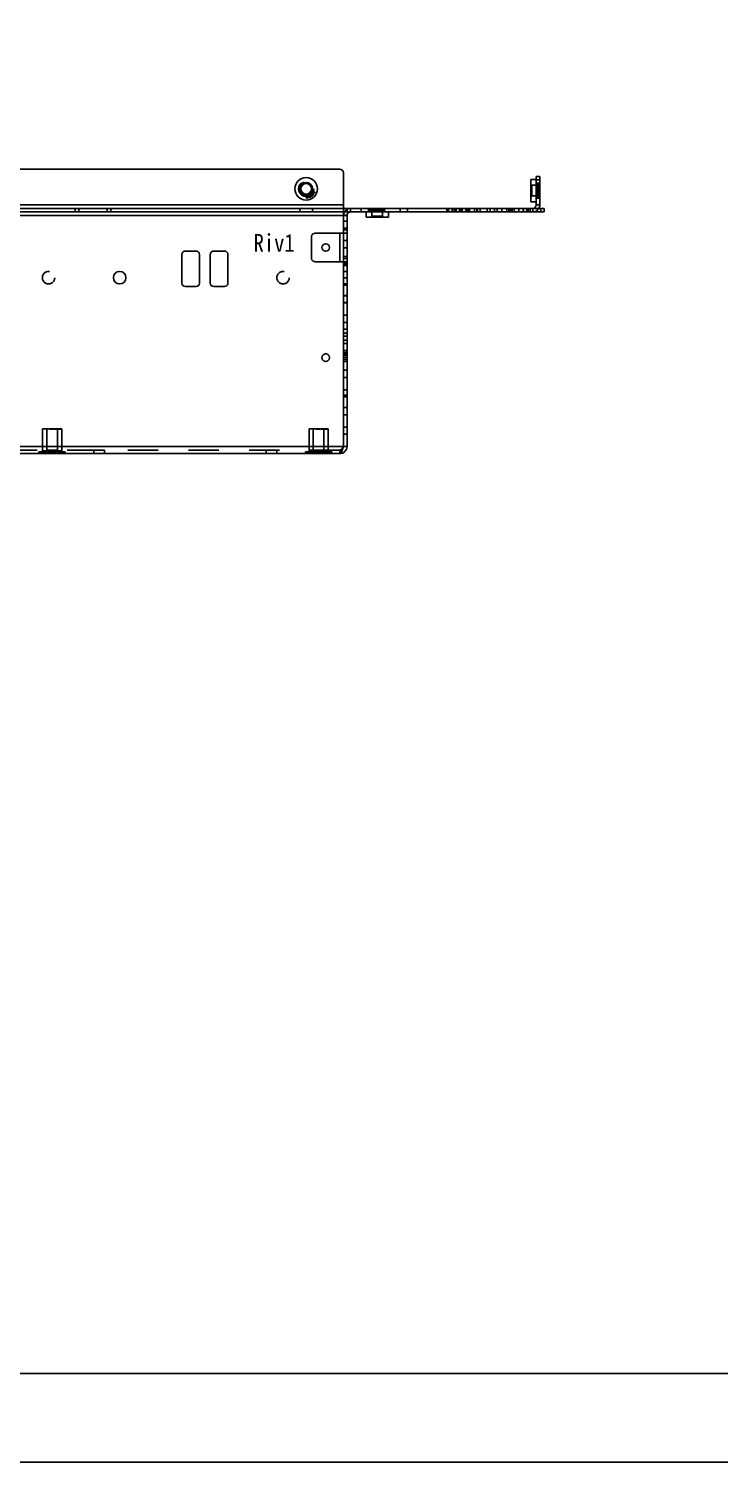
# Model space of a CAD drawing. Header units: millimetres. Extents: x 0 to 8948, y -1340 to 1100.
# Drawn here: x 6604.9 to 6799.3, y -1339.9 to -936.5 of the extents above; entities that cross this region are included whole.
import ezdxf

# ---------------------------------------------------------------- set-up
doc = ezdxf.new("R2010")
doc.units = ezdxf.units.MM
doc.header["$LTSCALE"] = 85.25
doc.linetypes.add('HIDDEN', pattern=[0.2, 0.1, -0.1])
doc.layers.get('0').update_dxf_attribs({"linetype": 'CONTINUOUS'})
doc.layers.add('02___PRT_ALL_AXES', color=7, linetype='CONTINUOUS')
doc.layers.add('DEFAULT_2', color=8, linetype='HIDDEN')
doc.styles.get("Standard").update_dxf_attribs({"font": 'txt', "width": 0.85})

msp = doc.modelspace()

# ---------------------------------------------------------------- linework, layer by layer
at = {"color": 7, "linetype": 'Continuous'}
for p, q in [((6692.513, -976.045), (6585.013, -976.045)), ((6693.513, -988.045), (6693.513, -977.045)), ((6747.763, -978.895), (6746.263, -978.895)), ((6746.263, -978.895), (6746.263, -985.195)), ((6747.763, -978.045), (6748.763, -978.045)), ((6747.763, -986.045), (6747.763, -978.045)), ((6747.763, -979.045), (6748.763, -979.045)), ((6683.105, -984.011), (6683.117, -984.009)), ((6683.105, -984.011), (6683.109, -984.146)), ((6683.383, -983.709), (6683.371, -983.711)), ((6683.383, -983.71), (6683.376, -983.606)), ((6683.803, -983.842), (6683.597, -983.905)), ((6683.597, -983.905), (6683.609, -983.942)), ((6683.609, -983.942), (6683.815, -983.88)), ((6683.768, -983.488), (6683.775, -983.501)), ((6683.775, -983.501), (6683.851, -983.467)), ((6683.815, -983.88), (6683.803, -983.842)), ((6683.851, -983.467), (6684.099, -983.878)), ((6683.88, -983.462), (6684.367, -983.802)), ((6684.122, -983.864), (6683.88, -983.462)), ((6684.32, -983.682), (6683.914, -983.4)), ((6684.081, -983.942), (6684.043, -983.975)), ((6684.043, -983.975), (6684.051, -983.988)), ((6684.245, -983.854), (6684.169, -983.889)), ((6684.244, -983.201), (6684.32, -983.682)), ((6684.252, -983.866), (6684.245, -983.854)), ((6684.281, -983.266), (6684.501, -983.63)), ((6684.367, -983.802), (6684.281, -983.266)), ((6684.557, -983.588), (6684.344, -983.235)), ((6684.356, -983.165), (6684.398, -983.125)), ((6684.398, -983.125), (6684.391, -983.113)), ((6684.499, -983.688), (6684.458, -983.726)), ((6684.458, -983.726), (6684.465, -983.738)), ((6684.526, -983.11), (6684.544, -983.103)), ((6684.68, -983.591), (6684.606, -983.618)), ((6684.688, -983.604), (6684.68, -983.591)), ((6684.702, -983.157), (6684.722, -983.161)), ((6684.812, -983.392), (6684.819, -983.409)), ((6684.925, -982.281), (6684.913, -982.309)), ((6685.407, -982.481), (6684.925, -982.281)), ((6684.969, -982.364), (6685.384, -982.537)), ((6684.992, -982.491), (6684.969, -982.364)), ((6684.971, -982.496), (6684.992, -982.491)), ((6685.127, -982.743), (6685.013, -982.926)), ((6685.013, -982.926), (6685.046, -982.947)), ((6685.046, -982.947), (6685.16, -982.764)), ((6685.16, -982.764), (6685.127, -982.743)), ((6685.404, -982.58), (6685.394, -982.626)), ((6685.394, -982.626), (6685.407, -982.632)), ((6685.475, -982.43), (6685.452, -982.466)), ((6685.489, -982.436), (6685.475, -982.43)), ((6376.513, -987.045), (6750.013, -987.045)), ((6693.513, -986.045), (6377.513, -986.045)), ((6618.013, -987.045), (6618.013, -988.045)), ((6619.013, -987.045), (6619.013, -988.045)), ((6627.013, -987.045), (6627.013, -988.045)), ((6628.013, -987.045), (6628.013, -988.045)), ((6699.863, -988.045), (6699.863, -989.545)), ((6706.163, -988.045), (6706.163, -989.545)), ((6731.013, -987.045), (6731.013, -988.045)), ((6732.013, -987.045), (6732.013, -988.045)), ((6740.013, -987.045), (6740.013, -988.045)), ((6741.013, -987.045), (6741.013, -988.045)), ((6747.763, -985.195), (6746.263, -985.195)), ((6748.763, -986.045), (6747.763, -986.045)), ((6749.013, -987.045), (6749.013, -988.045)), ((6750.013, -987.045), (6750.013, -988.045)), ((6693.513, -989.045), (6694.513, -989.045)), ((6694.514, -988.991), (6693.516, -988.938)), ((6699.863, -989.545), (6706.163, -989.545)), ((6694.513, -993.045), (6693.513, -993.045)), ((6694.513, -1003.045), (6693.513, -1003.045)), ((6693.513, -1054.045), (6694.513, -1054.045)), ((6031.815, -1339.944), (7581.815, -1339.944))]:
    msp.add_line(p, q, dxfattribs=at)
at = {"color": 3, "linetype": 'Continuous'}
for p, q in [((6748.763, -978.045), (6748.763, -986.045)), ((6377.513, -988.045), (6750.013, -988.045)), ((6693.513, -1054.045), (6693.513, -988.045)), ((6693.513, -989.045), (6377.513, -989.045)), ((6694.513, -1054.045), (6694.513, -989.045)), ((6694.513, -994.045), (6693.513, -994.045)), ((6693.513, -1002.045), (6694.513, -1002.045)), ((6693.513, -1054.045), (6377.513, -1054.045)), ((6378.513, -1056.045), (6692.513, -1056.045))]:
    msp.add_line(p, q, dxfattribs=at)
at = {"color": 1, "linetype": 'Continuous'}
for p, q in [((6648.013, -1008.045), (6648.013, -1000.045)), ((6649.013, -999.045), (6652.013, -999.045)), ((6653.013, -1000.045), (6653.013, -1008.045)), ((6656.013, -1008.045), (6656.013, -1000.045)), ((6657.013, -999.045), (6660.013, -999.045)), ((6661.013, -1000.045), (6661.013, -1008.045)), ((6652.013, -1009.045), (6649.013, -1009.045)), ((6660.013, -1009.045), (6657.013, -1009.045))]:
    msp.add_line(p, q, dxfattribs=at)
at = {"color": 7, "linetype": 'Continuous'}
msp.add_lwpolyline([(6056.815, -1314.944), (7556.815, -1314.944), (7556.815, -264.944), (6056.815, -264.944)], close=True, dxfattribs=at)
for radius in [3.15, 1.8, 1.5]:
    msp.add_circle((6683.013, -981.545), radius, dxfattribs=at)
for centre, radius, start, end in [((6692.513, -977.045), 1, 0, 90), ((6683.58, -981.927), 1.438, 297.53662, 301.08982), ((6695.513, -989.045), 2, 149.85065, 176.92308), ((6746.763, -986.045), 1, 270, 0), ((6692.513, -1054.045), 1, 324.96851, 0)]:
    msp.add_arc(centre, radius, start, end, dxfattribs=at)
at = {"color": 3, "linetype": 'Continuous'}
for centre, radius, start, end in [((6695.513, -989.045), 1, 90, 180), ((6746.763, -986.045), 2, 329.86467, 0), ((6692.513, -1054.045), 2, 270, 0)]:
    msp.add_arc(centre, radius, start, end, dxfattribs=at)
at = {"color": 1, "linetype": 'Continuous'}
for centre, start, end in [((6649.013, -1000.045), 90, 180), ((6652.013, -1000.045), 0, 90), ((6657.013, -1000.045), 90, 180), ((6660.013, -1000.045), 0, 90), ((6649.013, -1008.045), 180, 270), ((6652.013, -1008.045), 270, 0), ((6657.013, -1008.045), 180, 270), ((6660.013, -1008.045), 270, 0)]:
    msp.add_arc(centre, 1, start, end, dxfattribs=at)
at = {"color": 7, "linetype": 'Continuous'}
for points in [[(6683.116, -983.636), (6683.085, -983.667), (6683.073, -983.704), (6683.077, -983.747)], [(6683.077, -983.747), (6683.081, -983.781), (6683.096, -983.81), (6683.124, -983.834)], [(6683.109, -984.146), (6683.16, -984.169), (6683.215, -984.178), (6683.274, -984.172)], [(6683.24, -983.58), (6683.187, -983.586), (6683.145, -983.605), (6683.116, -983.636)], [(6683.183, -984.114), (6683.15, -984.088), (6683.128, -984.054), (6683.117, -984.009)], [(6683.124, -983.712), (6683.121, -983.687), (6683.13, -983.664), (6683.15, -983.643)], [(6683.156, -983.765), (6683.136, -983.75), (6683.126, -983.732), (6683.124, -983.712)], [(6683.124, -983.834), (6683.151, -983.858), (6683.198, -983.883), (6683.265, -983.909)], [(6683.15, -983.643), (6683.169, -983.623), (6683.196, -983.61), (6683.229, -983.606)], [(6683.274, -983.822), (6683.215, -983.799), (6683.176, -983.78), (6683.156, -983.765)], [(6683.29, -984.145), (6683.252, -984.149), (6683.217, -984.139), (6683.183, -984.114)], [(6683.229, -983.606), (6683.297, -983.599), (6683.345, -983.634), (6683.371, -983.71)], [(6683.376, -983.606), (6683.339, -983.583), (6683.293, -983.575), (6683.24, -983.58)], [(6683.265, -983.909), (6683.312, -983.927), (6683.346, -983.945), (6683.368, -983.96)], [(6683.407, -983.886), (6683.379, -983.867), (6683.335, -983.845), (6683.274, -983.822)], [(6683.274, -984.172), (6683.337, -984.165), (6683.384, -984.144), (6683.416, -984.11)], [(6683.376, -984.104), (6683.354, -984.128), (6683.325, -984.142), (6683.29, -984.145)], [(6683.368, -983.96), (6683.39, -983.976), (6683.402, -983.998), (6683.405, -984.024)], [(6683.405, -984.024), (6683.408, -984.054), (6683.398, -984.081), (6683.376, -984.104)], [(6683.456, -983.981), (6683.452, -983.938), (6683.434, -983.906), (6683.407, -983.886)], [(6683.416, -984.11), (6683.448, -984.075), (6683.462, -984.032), (6683.456, -983.981)], [(6683.844, -983.446), (6683.803, -983.47), (6683.777, -983.485), (6683.768, -983.488)], [(6683.914, -983.4), (6683.902, -983.41), (6683.878, -983.425), (6683.844, -983.446)], [(6684.051, -983.988), (6684.09, -983.962), (6684.124, -983.94), (6684.151, -983.924)], [(6684.109, -983.908), (6684.108, -983.915), (6684.099, -983.926), (6684.081, -983.942)], [(6684.099, -983.878), (6684.107, -983.89), (6684.11, -983.901), (6684.109, -983.908)], [(6684.169, -983.889), (6684.152, -983.897), (6684.137, -983.889), (6684.122, -983.864)], [(6684.151, -983.924), (6684.186, -983.903), (6684.22, -983.883), (6684.252, -983.866)], [(6684.391, -983.113), (6684.37, -983.128), (6684.347, -983.143), (6684.322, -983.158)], [(6684.344, -983.235), (6684.335, -983.22), (6684.331, -983.207), (6684.333, -983.197)], [(6684.333, -983.197), (6684.335, -983.188), (6684.343, -983.177), (6684.356, -983.165)], [(6684.465, -983.738), (6684.506, -983.711), (6684.542, -983.688), (6684.575, -983.669)], [(6684.5, -983), (6684.498, -983.032), (6684.507, -983.069), (6684.526, -983.11)], [(6684.514, -983.663), (6684.514, -983.67), (6684.509, -983.679), (6684.499, -983.688)], [(6684.54, -982.91), (6684.514, -982.938), (6684.501, -982.969), (6684.5, -983)], [(6684.501, -983.63), (6684.51, -983.645), (6684.514, -983.656), (6684.514, -983.663)], [(6684.544, -983.103), (6684.531, -983.076), (6684.526, -983.05), (6684.53, -983.024)], [(6684.53, -983.024), (6684.534, -982.998), (6684.543, -982.975), (6684.559, -982.957)], [(6684.618, -982.867), (6684.588, -982.871), (6684.562, -982.885), (6684.54, -982.91)], [(6684.581, -983.618), (6684.574, -983.615), (6684.567, -983.604), (6684.557, -983.588)], [(6684.559, -982.957), (6684.576, -982.939), (6684.596, -982.929), (6684.618, -982.927)], [(6684.575, -983.669), (6684.599, -983.654), (6684.637, -983.632), (6684.688, -983.604)], [(6684.606, -983.618), (6684.596, -983.622), (6684.587, -983.622), (6684.581, -983.618)], [(6684.689, -982.883), (6684.672, -982.868), (6684.648, -982.862), (6684.618, -982.867)], [(6684.618, -982.927), (6684.64, -982.925), (6684.661, -982.931), (6684.679, -982.948)], [(6684.679, -982.948), (6684.705, -982.971), (6684.713, -983.023), (6684.705, -983.105)], [(6684.723, -982.947), (6684.718, -982.921), (6684.707, -982.899), (6684.689, -982.883)], [(6684.705, -983.105), (6684.703, -983.123), (6684.702, -983.141), (6684.702, -983.157)], [(6684.722, -983.161), (6684.723, -983.13), (6684.73, -983.106), (6684.745, -983.089)], [(6684.725, -983.049), (6684.729, -983.007), (6684.728, -982.973), (6684.723, -982.947)], [(6684.825, -982.996), (6684.785, -982.997), (6684.752, -983.015), (6684.725, -983.049)], [(6684.745, -983.089), (6684.765, -983.068), (6684.79, -983.058), (6684.822, -983.061)], [(6684.819, -983.372), (6684.814, -983.378), (6684.812, -983.384), (6684.812, -983.392)], [(6684.855, -983.357), (6684.838, -983.36), (6684.826, -983.365), (6684.819, -983.372)], [(6684.819, -983.409), (6684.829, -983.418), (6684.845, -983.418), (6684.867, -983.408)], [(6684.822, -983.061), (6684.853, -983.064), (6684.884, -983.078), (6684.912, -983.104)], [(6684.935, -983.041), (6684.901, -983.011), (6684.865, -982.996), (6684.825, -982.996)], [(6684.941, -983.318), (6684.925, -983.336), (6684.896, -983.349), (6684.855, -983.357)], [(6684.867, -983.408), (6684.889, -983.398), (6684.914, -983.378), (6684.942, -983.347)], [(6684.912, -983.104), (6684.946, -983.135), (6684.966, -983.172), (6684.971, -983.214)], [(6684.913, -982.309), (6684.943, -982.385), (6684.962, -982.447), (6684.971, -982.496)], [(6685.004, -983.188), (6685.002, -983.13), (6684.979, -983.081), (6684.935, -983.041)], [(6684.971, -983.214), (6684.976, -983.257), (6684.966, -983.291), (6684.941, -983.318)], [(6684.942, -983.347), (6684.985, -983.299), (6685.006, -983.246), (6685.004, -983.188)], [(6685.384, -982.537), (6685.402, -982.544), (6685.409, -982.559), (6685.404, -982.58)], [(6685.452, -982.466), (6685.441, -982.485), (6685.426, -982.489), (6685.407, -982.481)], [(6685.407, -982.632), (6685.417, -982.603), (6685.43, -982.57), (6685.445, -982.533)], [(6685.445, -982.533), (6685.46, -982.497), (6685.475, -982.464), (6685.489, -982.436)]]:
    msp.add_open_spline(points, degree=3, dxfattribs=at)
at = {"color": 3, "linetype": 'Continuous'}
msp.add_open_spline([(6693.513, -1054.045), (6693.432, -1054.301), (6693.279, -1054.778), (6693.078, -1055.334), (6692.9, -1055.695), (6692.763, -1055.914), (6692.611, -1056.045), (6692.513, -1056.045)], degree=3, knots=[0, 0, 0, 0, 0.3508799, 0.6538995, 0.7752095, 0.8724418, 1, 1, 1, 1], dxfattribs=at)
at = {"layer": '02___PRT_ALL_AXES', "color": 8, "linetype": 'HIDDEN'}
for p, q in [((6747.763, -979.945), (6748.763, -979.945)), ((6747.763, -984.145), (6747.763, -979.945)), ((6748.763, -984.145), (6748.763, -979.945)), ((6748.763, -982.045), (6747.763, -982.045)), ((6747.763, -984.145), (6748.763, -984.145)), ((6681.263, -987.045), (6684.763, -987.045)), ((6681.263, -987.045), (6681.263, -988.045)), ((6681.263, -988.045), (6684.763, -988.045)), ((6684.763, -987.045), (6684.763, -988.045)), ((6693.513, -988.045), (6693.513, -987.045)), ((6698.463, -987.045), (6700.563, -987.045)), ((6698.463, -987.045), (6698.463, -988.045)), ((6698.463, -988.045), (6700.563, -988.045)), ((6700.563, -987.045), (6700.563, -988.045)), ((6704.513, -987.045), (6701.513, -987.045)), ((6701.513, -988.045), (6701.513, -987.045)), ((6704.513, -988.045), (6701.513, -988.045)), ((6704.513, -988.045), (6704.513, -987.045)), ((6709.463, -987.045), (6711.563, -987.045)), ((6709.463, -987.045), (6709.463, -988.045)), ((6709.463, -988.045), (6711.563, -988.045)), ((6711.563, -987.045), (6711.563, -988.045)), ((6722.613, -987.045), (6726.803, -987.045)), ((6722.613, -987.045), (6722.613, -988.045)), ((6722.613, -988.045), (6726.803, -988.045)), ((6723.103, -987.045), (6723.103, -988.045)), ((6724.073, -987.045), (6724.073, -988.045)), ((6724.703, -987.045), (6724.703, -988.045)), ((6724.713, -987.045), (6724.713, -988.045)), ((6725.203, -987.045), (6725.203, -988.045)), ((6726.173, -987.045), (6726.173, -988.045)), ((6726.803, -987.045), (6726.803, -988.045)), ((6736.003, -987.045), (6738.103, -987.045)), ((6736.003, -987.045), (6736.003, -988.045)), ((6736.003, -988.045), (6738.103, -988.045)), ((6738.103, -987.045), (6738.103, -988.045)), ((6739.463, -987.045), (6741.563, -987.045)), ((6739.463, -987.045), (6739.463, -988.045)), ((6739.463, -988.045), (6741.563, -988.045)), ((6740.513, -988.045), (6740.513, -987.045)), ((6741.563, -987.045), (6741.563, -988.045)), ((6693.513, -1004.795), (6694.513, -1004.795)), ((6693.513, -1008.295), (6693.513, -1004.795)), ((6694.513, -1006.545), (6693.513, -1006.545)), ((6693.513, -1008.295), (6694.513, -1008.295)), ((6694.513, -1008.295), (6694.513, -1004.795)), ((6694.513, -1029.045), (6693.513, -1029.045)), ((6693.513, -1030.095), (6694.513, -1030.095)), ((6608.813, -1055.245), (6608.813, -1049.045)), ((6610.013, -1049.045), (6613.013, -1049.045)), ((6610.013, -1056.045), (6610.013, -1049.045)), ((6613.013, -1056.045), (6613.013, -1049.045)), ((6614.213, -1055.245), (6614.213, -1049.045)), ((6683.813, -1055.245), (6683.813, -1049.045)), ((6685.013, -1049.045), (6688.013, -1049.045)), ((6685.013, -1056.045), (6685.013, -1049.045)), ((6688.013, -1056.045), (6688.013, -1049.045)), ((6689.213, -1055.245), (6689.213, -1049.045)), ((6610.013, -1055.045), (6613.013, -1055.045)), ((6610.013, -1056.045), (6613.013, -1056.045)), ((6626.263, -1055.045), (6623.263, -1055.045)), ((6623.263, -1056.045), (6623.263, -1055.045)), ((6626.263, -1056.045), (6623.263, -1056.045)), ((6626.263, -1056.045), (6626.263, -1055.045)), ((6674.763, -1055.045), (6671.763, -1055.045)), ((6671.763, -1056.045), (6671.763, -1055.045)), ((6674.763, -1056.045), (6671.763, -1056.045)), ((6674.763, -1056.045), (6674.763, -1055.045)), ((6685.013, -1055.045), (6688.013, -1055.045)), ((6685.013, -1056.045), (6688.013, -1056.045))]:
    msp.add_line(p, q, dxfattribs=at)
for centre, radius in [((6683.013, -981.545), 2.1), ((6610.513, -1006.545), 1.75), ((6676.513, -1006.545), 1.75), ((6688.513, -1029.045), 1.05)]:
    msp.add_circle(centre, radius, dxfattribs=at)
at = {"layer": '02___PRT_ALL_AXES', "color": 3, "linetype": 'Continuous'}
for centre, radius in [((6688.513, -998.045), 1.05), ((6630.513, -1006.545), 1.75)]:
    msp.add_circle(centre, radius, dxfattribs=at)
at = {"layer": 'DEFAULT_2', "color": 8, "linetype": 'HIDDEN'}
for p, q in [((6746.563, -980.545), (6746.263, -980.245)), ((6748.143, -979.92), (6747.763, -979.92)), ((6748.633, -979.92), (6748.143, -980.145)), ((6748.143, -984.17), (6748.143, -979.92)), ((6748.733, -980.245), (6748.433, -980.545)), ((6748.733, -979.92), (6748.633, -979.92)), ((6748.633, -979.92), (6748.633, -984.17)), ((6748.733, -984.17), (6748.733, -979.92)), ((6746.283, -982.781), (6746.263, -982.781)), ((6746.263, -982.809), (6746.283, -982.809)), ((6746.283, -982.864), (6746.263, -982.864)), ((6746.283, -982.93), (6746.263, -982.93)), ((6746.283, -982.936), (6746.263, -982.936)), ((6746.263, -982.966), (6746.283, -982.966)), ((6746.283, -982.981), (6746.263, -982.981)), ((6746.263, -982.985), (6746.283, -982.985)), ((6746.283, -982.991), (6746.263, -982.991)), ((6746.283, -982.996), (6746.263, -982.996)), ((6746.283, -983.033), (6746.263, -983.033)), ((6746.263, -983.037), (6746.283, -983.037)), ((6746.283, -983.08), (6746.263, -983.08)), ((6746.283, -983.126), (6746.263, -983.126)), ((6746.263, -983.132), (6746.283, -983.132)), ((6746.283, -983.243), (6746.263, -983.243)), ((6746.283, -983.264), (6746.263, -983.264)), ((6746.283, -983.365), (6746.263, -983.365)), ((6746.283, -983.367), (6746.263, -983.367)), ((6746.283, -983.383), (6746.263, -983.383)), ((6746.283, -983.41), (6746.263, -983.41)), ((6746.283, -983.426), (6746.263, -983.426)), ((6746.283, -983.426), (6746.263, -983.426)), ((6746.283, -983.427), (6746.263, -983.427)), ((6746.283, -983.447), (6746.263, -983.447)), ((6746.283, -983.448), (6746.263, -983.448)), ((6746.283, -983.457), (6746.263, -983.457)), ((6746.283, -983.496), (6746.263, -983.496)), ((6746.283, -983.5), (6746.263, -983.5)), ((6746.283, -983.524), (6746.263, -983.524)), ((6746.283, -983.541), (6746.263, -983.541)), ((6746.563, -983.545), (6746.263, -983.845)), ((6746.283, -983.549), (6746.263, -983.549)), ((6746.283, -983.561), (6746.263, -983.561)), ((6746.283, -983.561), (6746.263, -983.561)), ((6746.283, -983.589), (6746.263, -983.589)), ((6746.283, -983.604), (6746.263, -983.604)), ((6746.283, -983.605), (6746.263, -983.605)), ((6746.283, -983.61), (6746.263, -983.61)), ((6746.263, -983.613), (6746.283, -983.613)), ((6746.283, -983.625), (6746.263, -983.625)), ((6746.283, -983.657), (6746.263, -983.657)), ((6746.283, -983.658), (6746.263, -983.658)), ((6746.263, -983.661), (6746.283, -983.661)), ((6746.283, -983.665), (6746.263, -983.665)), ((6746.283, -983.688), (6746.263, -983.688)), ((6746.283, -983.697), (6746.263, -983.697)), ((6746.283, -983.701), (6746.263, -983.701)), ((6746.283, -983.714), (6746.263, -983.714)), ((6746.263, -983.735), (6746.283, -983.735)), ((6746.283, -983.766), (6746.263, -983.766)), ((6746.283, -983.818), (6746.263, -983.818)), ((6746.283, -983.847), (6746.263, -983.847)), ((6746.283, -983.857), (6746.263, -983.857)), ((6746.283, -983.872), (6746.263, -983.872)), ((6746.283, -983.892), (6746.263, -983.892)), ((6746.263, -983.9), (6746.283, -983.9)), ((6746.283, -983.908), (6746.263, -983.908)), ((6746.263, -983.909), (6746.283, -983.909)), ((6746.263, -983.916), (6746.283, -983.916)), ((6746.283, -983.946), (6746.263, -983.946)), ((6746.283, -983.962), (6746.263, -983.962)), ((6746.283, -983.967), (6746.263, -983.967)), ((6746.283, -983.988), (6746.263, -983.988)), ((6746.283, -984.001), (6746.263, -984.001)), ((6746.283, -984.078), (6746.263, -984.078)), ((6746.283, -984.08), (6746.263, -984.08)), ((6746.283, -984.088), (6746.263, -984.088)), ((6746.283, -984.091), (6746.263, -984.091)), ((6746.283, -984.104), (6746.263, -984.104)), ((6746.283, -984.105), (6746.263, -984.105)), ((6746.283, -984.106), (6746.263, -984.106)), ((6746.283, -984.118), (6746.263, -984.118)), ((6746.263, -984.118), (6746.283, -984.118)), ((6746.263, -984.121), (6746.283, -984.121)), ((6746.263, -984.13), (6746.283, -984.13)), ((6746.283, -984.136), (6746.263, -984.136)), ((6746.283, -984.143), (6746.263, -984.143)), ((6746.283, -984.163), (6746.263, -984.163)), ((6746.283, -984.169), (6746.263, -984.169)), ((6746.283, -984.182), (6746.263, -984.182)), ((6746.283, -984.188), (6746.263, -984.188)), ((6746.283, -984.209), (6746.263, -984.209)), ((6746.283, -984.211), (6746.263, -984.211)), ((6746.283, -984.212), (6746.263, -984.212)), ((6746.283, -984.226), (6746.263, -984.226)), ((6746.263, -984.238), (6746.283, -984.238)), ((6746.283, -984.247), (6746.263, -984.247)), ((6746.283, -984.265), (6746.263, -984.265)), ((6746.283, -984.302), (6746.263, -984.302)), ((6746.283, -984.322), (6746.263, -984.322)), ((6746.283, -984.334), (6746.263, -984.334)), ((6746.283, -984.342), (6746.263, -984.342)), ((6746.283, -984.354), (6746.263, -984.354)), ((6746.283, -984.364), (6746.263, -984.364)), ((6746.283, -984.366), (6746.263, -984.366)), ((6746.263, -984.378), (6746.283, -984.378)), ((6746.283, -984.38), (6746.263, -984.38)), ((6746.283, -984.386), (6746.263, -984.386)), ((6746.263, -984.389), (6746.283, -984.389)), ((6746.263, -984.392), (6746.283, -984.392)), ((6746.283, -984.405), (6746.263, -984.405)), ((6746.283, -984.408), (6746.263, -984.408)), ((6746.283, -984.409), (6746.263, -984.409)), ((6746.283, -984.424), (6746.263, -984.424)), ((6746.283, -984.442), (6746.263, -984.442)), ((6746.283, -984.442), (6746.263, -984.442)), ((6746.283, -984.46), (6746.263, -984.46)), ((6746.283, -984.475), (6746.263, -984.475)), ((6746.283, -984.481), (6746.263, -984.481)), ((6746.263, -984.488), (6746.283, -984.488)), ((6746.283, -982.781), (6746.283, -983.132)), ((6746.283, -983.243), (6746.283, -984.674)), ((6748.433, -980.545), (6746.563, -980.545)), ((6746.563, -980.545), (6746.563, -983.545)), ((6748.433, -983.545), (6746.563, -983.545)), ((6748.143, -984.17), (6747.763, -984.17)), ((6748.633, -984.17), (6748.143, -983.945)), ((6748.433, -980.545), (6748.433, -983.545)), ((6748.733, -983.845), (6748.433, -983.545)), ((6748.733, -984.17), (6748.633, -984.17)), ((6694.513, -987.045), (6694.513, -988.045)), ((6695.513, -988.045), (6695.513, -987.045)), ((6705.138, -987.075), (6700.888, -987.075)), ((6700.888, -987.075), (6700.888, -987.175)), ((6705.138, -987.175), (6700.888, -987.175)), ((6701.113, -987.665), (6700.888, -987.175)), ((6705.138, -987.665), (6700.888, -987.665)), ((6700.888, -987.665), (6700.888, -988.045)), ((6701.513, -987.375), (6701.213, -987.075)), ((6704.513, -987.375), (6701.513, -987.375)), ((6701.513, -987.375), (6701.513, -989.245)), ((6704.513, -987.375), (6704.813, -987.075)), ((6704.513, -987.375), (6704.513, -989.245)), ((6704.913, -987.665), (6705.138, -987.175)), ((6705.138, -987.075), (6705.138, -987.175)), ((6705.138, -987.665), (6705.138, -988.045)), ((6726.463, -988.045), (6726.463, -987.045)), ((6726.953, -988.045), (6726.953, -987.045)), ((6727.923, -988.045), (6727.923, -987.045)), ((6728.063, -988.045), (6728.063, -987.045)), ((6728.553, -988.045), (6728.553, -987.045)), ((6728.653, -988.045), (6728.653, -987.045)), ((6728.963, -988.045), (6728.963, -987.045)), ((6728.973, -988.045), (6728.973, -987.045)), ((6730.403, -988.045), (6730.403, -987.045)), ((6731.203, -988.045), (6731.203, -987.045)), ((6733.953, -988.045), (6733.953, -987.045)), ((6734.763, -988.045), (6734.763, -987.045)), ((6736.763, -988.045), (6736.763, -987.045)), ((6740.153, -988.045), (6740.153, -987.045)), ((6742.903, -988.045), (6742.903, -987.045)), ((6744.103, -988.045), (6744.103, -987.045)), ((6744.163, -988.045), (6744.163, -987.045)), ((6745.163, -988.045), (6745.163, -987.045)), ((6745.173, -988.045), (6745.173, -987.045)), ((6745.453, -988.045), (6745.453, -987.045)), ((6746.063, -988.045), (6746.063, -987.045)), ((6746.283, -984.509), (6746.263, -984.509)), ((6746.283, -984.511), (6746.263, -984.511)), ((6746.283, -984.524), (6746.263, -984.524)), ((6746.283, -984.604), (6746.263, -984.604)), ((6746.283, -984.61), (6746.263, -984.61)), ((6746.283, -984.614), (6746.263, -984.614)), ((6746.283, -984.645), (6746.263, -984.645)), ((6746.263, -984.646), (6746.283, -984.646)), ((6746.283, -984.672), (6746.263, -984.672)), ((6746.263, -984.674), (6746.283, -984.674)), ((6746.763, -988.045), (6746.763, -987.045)), ((6693.513, -990.616), (6694.513, -990.616)), ((6701.513, -989.245), (6701.213, -989.545)), ((6704.513, -989.245), (6701.513, -989.245)), ((6703.076, -989.525), (6703.457, -989.525)), ((6703.076, -989.525), (6703.076, -989.545)), ((6703.077, -989.525), (6703.077, -989.545)), ((6703.105, -989.525), (6703.105, -989.545)), ((6703.109, -989.545), (6703.109, -989.525)), ((6703.116, -989.525), (6703.116, -989.545)), ((6703.117, -989.525), (6703.117, -989.545)), ((6703.123, -989.525), (6703.123, -989.545)), ((6703.124, -989.525), (6703.124, -989.545)), ((6703.15, -989.525), (6703.15, -989.545)), ((6703.156, -989.525), (6703.156, -989.545)), ((6703.183, -989.525), (6703.183, -989.545)), ((6703.229, -989.525), (6703.229, -989.545)), ((6703.24, -989.525), (6703.24, -989.545)), ((6703.265, -989.525), (6703.265, -989.545)), ((6703.274, -989.525), (6703.274, -989.545)), ((6703.274, -989.525), (6703.274, -989.545)), ((6703.29, -989.525), (6703.29, -989.545)), ((6703.368, -989.525), (6703.368, -989.545)), ((6703.371, -989.525), (6703.371, -989.545)), ((6703.376, -989.545), (6703.376, -989.525)), ((6703.376, -989.525), (6703.376, -989.545)), ((6703.383, -989.525), (6703.383, -989.545)), ((6703.405, -989.525), (6703.405, -989.545)), ((6703.406, -989.545), (6703.406, -989.525)), ((6703.407, -989.525), (6703.407, -989.545)), ((6703.416, -989.525), (6703.416, -989.545)), ((6703.456, -989.525), (6703.456, -989.545)), ((6703.457, -989.545), (6703.457, -989.525)), ((6703.597, -989.525), (6705.489, -989.525)), ((6703.597, -989.525), (6703.597, -989.545)), ((6703.609, -989.525), (6703.609, -989.545)), ((6703.768, -989.525), (6703.768, -989.545)), ((6703.775, -989.525), (6703.775, -989.545)), ((6703.803, -989.525), (6703.803, -989.545)), ((6703.815, -989.525), (6703.815, -989.545)), ((6703.844, -989.525), (6703.844, -989.545)), ((6703.851, -989.525), (6703.851, -989.545)), ((6703.88, -989.525), (6703.88, -989.545)), ((6703.914, -989.545), (6703.914, -989.525)), ((6704.043, -989.525), (6704.043, -989.545)), ((6704.051, -989.545), (6704.051, -989.525)), ((6704.081, -989.525), (6704.081, -989.545)), ((6704.099, -989.545), (6704.099, -989.525)), ((6704.109, -989.525), (6704.109, -989.545)), ((6704.122, -989.525), (6704.122, -989.545)), ((6704.151, -989.525), (6704.151, -989.545)), ((6704.169, -989.545), (6704.169, -989.525)), ((6704.244, -989.525), (6704.244, -989.545)), ((6704.245, -989.525), (6704.245, -989.545)), ((6704.252, -989.525), (6704.252, -989.545)), ((6704.281, -989.525), (6704.281, -989.545)), ((6704.32, -989.525), (6704.32, -989.545)), ((6704.322, -989.525), (6704.322, -989.545)), ((6704.333, -989.525), (6704.333, -989.545)), ((6704.333, -989.525), (6704.333, -989.545)), ((6704.344, -989.545), (6704.344, -989.525)), ((6704.356, -989.525), (6704.356, -989.545)), ((6704.367, -989.525), (6704.367, -989.545)), ((6704.391, -989.545), (6704.391, -989.525)), ((6704.398, -989.525), (6704.398, -989.545)), ((6704.458, -989.525), (6704.458, -989.545)), ((6704.465, -989.545), (6704.465, -989.525)), ((6704.499, -989.525), (6704.499, -989.545)), ((6704.499, -989.525), (6704.499, -989.545)), ((6704.501, -989.545), (6704.501, -989.525)), ((6704.513, -989.245), (6704.813, -989.545)), ((6704.514, -989.525), (6704.514, -989.545)), ((6704.526, -989.525), (6704.526, -989.545)), ((6704.529, -989.525), (6704.529, -989.545)), ((6704.53, -989.525), (6704.53, -989.545)), ((6704.54, -989.525), (6704.54, -989.545)), ((6704.544, -989.545), (6704.544, -989.525)), ((6704.557, -989.525), (6704.557, -989.545)), ((6704.559, -989.525), (6704.559, -989.545)), ((6704.575, -989.525), (6704.575, -989.545)), ((6704.581, -989.525), (6704.581, -989.545)), ((6704.606, -989.545), (6704.606, -989.525)), ((6704.618, -989.525), (6704.618, -989.545)), ((6704.618, -989.525), (6704.618, -989.545)), ((6704.679, -989.525), (6704.679, -989.545)), ((6704.68, -989.525), (6704.68, -989.545)), ((6704.688, -989.525), (6704.688, -989.545)), ((6704.689, -989.525), (6704.689, -989.545)), ((6704.702, -989.525), (6704.702, -989.545)), ((6704.705, -989.525), (6704.705, -989.545)), ((6704.708, -989.545), (6704.708, -989.525)), ((6704.722, -989.545), (6704.722, -989.525)), ((6704.723, -989.525), (6704.723, -989.545)), ((6704.725, -989.525), (6704.725, -989.545)), ((6704.727, -989.545), (6704.727, -989.525)), ((6704.745, -989.525), (6704.745, -989.545)), ((6704.812, -989.525), (6704.812, -989.545)), ((6704.819, -989.545), (6704.819, -989.525)), ((6704.822, -989.525), (6704.822, -989.545)), ((6704.825, -989.525), (6704.825, -989.545)), ((6704.855, -989.525), (6704.855, -989.545)), ((6704.867, -989.525), (6704.867, -989.545)), ((6704.912, -989.525), (6704.912, -989.545)), ((6704.913, -989.545), (6704.913, -989.525)), ((6704.925, -989.525), (6704.925, -989.545)), ((6704.935, -989.525), (6704.935, -989.545)), ((6704.941, -989.525), (6704.941, -989.545)), ((6704.942, -989.525), (6704.942, -989.545)), ((6704.969, -989.525), (6704.969, -989.545)), ((6704.971, -989.525), (6704.971, -989.545)), ((6704.972, -989.545), (6704.972, -989.525)), ((6704.992, -989.525), (6704.992, -989.545)), ((6705.004, -989.525), (6705.004, -989.545)), ((6705.013, -989.525), (6705.013, -989.545)), ((6705.046, -989.525), (6705.046, -989.545)), ((6705.127, -989.525), (6705.127, -989.545)), ((6705.16, -989.525), (6705.16, -989.545)), ((6705.384, -989.545), (6705.384, -989.525)), ((6705.394, -989.525), (6705.394, -989.545)), ((6705.404, -989.525), (6705.404, -989.545)), ((6705.406, -989.545), (6705.406, -989.525)), ((6705.407, -989.525), (6705.407, -989.545)), ((6705.407, -989.545), (6705.407, -989.525)), ((6705.445, -989.525), (6705.445, -989.545)), ((6705.452, -989.545), (6705.452, -989.525)), ((6705.475, -989.525), (6705.475, -989.545)), ((6705.489, -989.525), (6705.489, -989.545)), ((6684.513, -1001.045), (6684.513, -995.045)), ((6693.513, -994.045), (6685.513, -994.045)), ((6692.513, -994.045), (6692.513, -1002.045)), ((6694.513, -992.616), (6693.513, -992.616)), ((6694.513, -996.116), (6693.513, -996.116)), ((6693.513, -998.116), (6694.513, -998.116)), ((6694.513, -1000.545), (6693.513, -1000.545)), ((6685.513, -1002.045), (6693.513, -1002.045)), ((6693.513, -1001.116), (6694.513, -1001.116)), ((6693.513, -1002.545), (6694.513, -1002.545)), ((6694.513, -1003.116), (6693.513, -1003.116)), ((6694.513, -1006.616), (6693.513, -1006.616)), ((6693.513, -1008.616), (6694.513, -1008.616)), ((6694.513, -1011.545), (6693.513, -1011.545)), ((6693.513, -1011.616), (6694.513, -1011.616)), ((6694.513, -1013.545), (6693.513, -1013.545)), ((6694.513, -1013.616), (6693.513, -1013.616)), ((6694.513, -1017.116), (6693.513, -1017.116)), ((6693.513, -1019.116), (6694.513, -1019.116)), ((6694.513, -1021.045), (6693.513, -1021.045)), ((6693.513, -1022.116), (6694.513, -1022.116)), ((6694.513, -1023.045), (6693.513, -1023.045)), ((6694.513, -1024.116), (6693.513, -1024.116)), ((6694.513, -1025.045), (6693.513, -1025.045)), ((6694.513, -1027.045), (6693.513, -1027.045)), ((6694.513, -1027.616), (6693.513, -1027.616)), ((6694.513, -1027.995), (6693.513, -1027.995)), ((6694.513, -1028.409), (6693.513, -1028.409)), ((6694.513, -1029.612), (6693.513, -1029.612)), ((6693.513, -1029.616), (6694.513, -1029.616)), ((6693.513, -1032.616), (6694.513, -1032.616)), ((6694.513, -1034.616), (6693.513, -1034.616)), ((6694.513, -1038.095), (6693.513, -1038.095)), ((6694.513, -1038.116), (6693.513, -1038.116)), ((6694.513, -1039.595), (6693.513, -1039.595)), ((6693.513, -1040.116), (6694.513, -1040.116)), ((6693.513, -1043.116), (6694.513, -1043.116)), ((6608.813, -1049.045), (6614.213, -1049.045)), ((6608.813, -1055.245), (6608.813, -1049.045)), ((6610.825, -1049.145), (6610.825, -1049.045)), ((6610.893, -1049.045), (6610.893, -1049.145)), ((6610.948, -1049.145), (6610.948, -1049.045)), ((6611.003, -1049.045), (6611.003, -1049.145)), ((6611.08, -1049.045), (6611.08, -1049.145)), ((6611.237, -1049.145), (6611.237, -1049.045)), ((6611.328, -1049.045), (6611.328, -1049.145)), ((6611.404, -1049.145), (6611.404, -1049.045)), ((6611.696, -1049.145), (6611.696, -1049.045)), ((6611.704, -1049.045), (6611.704, -1049.145)), ((6611.751, -1049.045), (6611.751, -1049.145)), ((6611.823, -1049.145), (6611.823, -1049.045)), ((6611.891, -1049.045), (6611.891, -1049.145)), ((6612.18, -1049.045), (6612.18, -1049.145)), ((6612.206, -1049.045), (6612.206, -1049.145)), ((6612.208, -1049.045), (6612.208, -1049.145)), ((6612.257, -1049.045), (6612.257, -1049.145)), ((6612.295, -1049.045), (6612.295, -1049.145)), ((6612.298, -1049.045), (6612.298, -1049.145)), ((6612.33, -1049.045), (6612.33, -1049.145)), ((6612.371, -1049.045), (6612.371, -1049.145)), ((6612.407, -1049.045), (6612.407, -1049.145)), ((6612.408, -1049.045), (6612.408, -1049.145)), ((6612.462, -1049.045), (6612.462, -1049.145)), ((6612.48, -1049.045), (6612.48, -1049.145)), ((6612.513, -1049.045), (6612.513, -1049.145)), ((6612.543, -1049.045), (6612.543, -1049.145)), ((6612.552, -1049.045), (6612.552, -1049.145)), ((6612.58, -1049.045), (6612.58, -1049.145)), ((6612.582, -1049.045), (6612.582, -1049.145)), ((6612.584, -1049.045), (6612.584, -1049.145)), ((6612.591, -1049.045), (6612.591, -1049.145)), ((6612.627, -1049.045), (6612.627, -1049.145)), ((6612.636, -1049.045), (6612.636, -1049.145)), ((6612.649, -1049.045), (6612.649, -1049.145)), ((6612.655, -1049.045), (6612.655, -1049.145)), ((6612.657, -1049.045), (6612.657, -1049.145)), ((6612.696, -1049.045), (6612.696, -1049.145)), ((6612.699, -1049.045), (6612.699, -1049.145)), ((6612.724, -1049.045), (6612.724, -1049.145)), ((6612.74, -1049.045), (6612.74, -1049.145)), ((6612.746, -1049.045), (6612.746, -1049.145)), ((6612.751, -1049.045), (6612.751, -1049.145)), ((6612.751, -1049.045), (6612.751, -1049.145)), ((6612.754, -1049.045), (6612.754, -1049.145)), ((6612.796, -1049.045), (6612.796, -1049.145)), ((6612.813, -1049.045), (6612.813, -1049.145)), ((6612.817, -1049.045), (6612.817, -1049.145)), ((6612.82, -1049.045), (6612.82, -1049.145)), ((6612.827, -1049.145), (6612.827, -1049.045)), ((6612.835, -1049.045), (6612.835, -1049.145)), ((6612.858, -1049.045), (6612.858, -1049.145)), ((6612.861, -1049.045), (6612.861, -1049.145)), ((6612.892, -1049.045), (6612.892, -1049.145)), ((6612.903, -1049.045), (6612.903, -1049.145)), ((6612.931, -1049.045), (6612.931, -1049.145)), ((6612.972, -1049.045), (6612.972, -1049.145)), ((6612.98, -1049.145), (6612.98, -1049.045)), ((6612.981, -1049.045), (6612.981, -1049.145)), ((6613, -1049.045), (6613, -1049.145)), ((6613.006, -1049.045), (6613.006, -1049.145)), ((6613.016, -1049.045), (6613.016, -1049.145)), ((6613.02, -1049.045), (6613.02, -1049.145)), ((6613.036, -1049.045), (6613.036, -1049.145)), ((6613.061, -1049.045), (6613.061, -1049.145)), ((6613.086, -1049.045), (6613.086, -1049.145)), ((6613.09, -1049.045), (6613.09, -1049.145)), ((6613.099, -1049.045), (6613.099, -1049.145)), ((6613.104, -1049.045), (6613.104, -1049.145)), ((6613.105, -1049.045), (6613.105, -1049.145)), ((6613.117, -1049.045), (6613.117, -1049.145)), ((6613.12, -1049.045), (6613.12, -1049.145)), ((6613.124, -1049.045), (6613.124, -1049.145)), ((6613.148, -1049.045), (6613.148, -1049.145)), ((6613.194, -1049.045), (6613.194, -1049.145)), ((6613.242, -1049.045), (6613.242, -1049.145)), ((6613.246, -1049.045), (6613.246, -1049.145)), ((6613.254, -1049.045), (6613.254, -1049.145)), ((6613.27, -1049.045), (6613.27, -1049.145)), ((6613.272, -1049.045), (6613.272, -1049.145)), ((6613.28, -1049.045), (6613.28, -1049.145)), ((6613.304, -1049.045), (6613.304, -1049.145)), ((6613.313, -1049.045), (6613.313, -1049.145)), ((6613.315, -1049.045), (6613.315, -1049.145)), ((6613.33, -1049.045), (6613.33, -1049.145)), ((6613.339, -1049.045), (6613.339, -1049.145)), ((6613.343, -1049.045), (6613.343, -1049.145)), ((6613.358, -1049.045), (6613.358, -1049.145)), ((6613.437, -1049.045), (6613.437, -1049.145)), ((6613.461, -1049.045), (6613.461, -1049.145)), ((6613.481, -1049.045), (6613.481, -1049.145)), ((6613.486, -1049.045), (6613.486, -1049.145)), ((6614.107, -1049.145), (6614.107, -1049.045)), ((6614.138, -1049.145), (6614.138, -1049.045)), ((6614.213, -1055.245), (6614.213, -1049.045)), ((6683.813, -1049.045), (6689.213, -1049.045)), ((6683.813, -1055.245), (6683.813, -1049.045)), ((6685.825, -1049.145), (6685.825, -1049.045)), ((6685.893, -1049.045), (6685.893, -1049.145)), ((6685.948, -1049.145), (6685.948, -1049.045)), ((6686.003, -1049.045), (6686.003, -1049.145)), ((6686.08, -1049.045), (6686.08, -1049.145)), ((6686.237, -1049.145), (6686.237, -1049.045)), ((6686.328, -1049.045), (6686.328, -1049.145)), ((6686.404, -1049.145), (6686.404, -1049.045)), ((6686.696, -1049.145), (6686.696, -1049.045)), ((6686.704, -1049.045), (6686.704, -1049.145)), ((6686.751, -1049.045), (6686.751, -1049.145)), ((6686.823, -1049.145), (6686.823, -1049.045)), ((6686.891, -1049.045), (6686.891, -1049.145)), ((6687.18, -1049.045), (6687.18, -1049.145)), ((6687.206, -1049.045), (6687.206, -1049.145)), ((6687.208, -1049.045), (6687.208, -1049.145)), ((6687.257, -1049.045), (6687.257, -1049.145)), ((6687.295, -1049.045), (6687.295, -1049.145)), ((6687.298, -1049.045), (6687.298, -1049.145)), ((6687.33, -1049.045), (6687.33, -1049.145)), ((6687.371, -1049.045), (6687.371, -1049.145)), ((6687.407, -1049.045), (6687.407, -1049.145)), ((6687.408, -1049.045), (6687.408, -1049.145)), ((6687.462, -1049.045), (6687.462, -1049.145)), ((6687.48, -1049.045), (6687.48, -1049.145)), ((6687.513, -1049.045), (6687.513, -1049.145)), ((6687.543, -1049.045), (6687.543, -1049.145)), ((6687.552, -1049.045), (6687.552, -1049.145)), ((6687.58, -1049.045), (6687.58, -1049.145)), ((6687.582, -1049.045), (6687.582, -1049.145)), ((6687.584, -1049.045), (6687.584, -1049.145)), ((6687.591, -1049.045), (6687.591, -1049.145)), ((6687.627, -1049.045), (6687.627, -1049.145)), ((6687.636, -1049.045), (6687.636, -1049.145)), ((6687.649, -1049.045), (6687.649, -1049.145)), ((6687.655, -1049.045), (6687.655, -1049.145)), ((6687.657, -1049.045), (6687.657, -1049.145)), ((6687.696, -1049.045), (6687.696, -1049.145)), ((6687.699, -1049.045), (6687.699, -1049.145)), ((6687.724, -1049.045), (6687.724, -1049.145)), ((6687.74, -1049.045), (6687.74, -1049.145)), ((6687.746, -1049.045), (6687.746, -1049.145)), ((6687.751, -1049.045), (6687.751, -1049.145)), ((6687.751, -1049.045), (6687.751, -1049.145)), ((6687.754, -1049.045), (6687.754, -1049.145)), ((6687.796, -1049.045), (6687.796, -1049.145)), ((6687.813, -1049.045), (6687.813, -1049.145)), ((6687.817, -1049.045), (6687.817, -1049.145)), ((6687.82, -1049.045), (6687.82, -1049.145)), ((6687.827, -1049.145), (6687.827, -1049.045)), ((6687.835, -1049.045), (6687.835, -1049.145)), ((6687.858, -1049.045), (6687.858, -1049.145)), ((6687.861, -1049.045), (6687.861, -1049.145)), ((6687.892, -1049.045), (6687.892, -1049.145)), ((6687.903, -1049.045), (6687.903, -1049.145)), ((6687.931, -1049.045), (6687.931, -1049.145)), ((6687.972, -1049.045), (6687.972, -1049.145)), ((6687.98, -1049.145), (6687.98, -1049.045)), ((6687.981, -1049.045), (6687.981, -1049.145)), ((6688, -1049.045), (6688, -1049.145)), ((6688.006, -1049.045), (6688.006, -1049.145)), ((6688.016, -1049.045), (6688.016, -1049.145)), ((6688.02, -1049.045), (6688.02, -1049.145)), ((6688.036, -1049.045), (6688.036, -1049.145)), ((6688.061, -1049.045), (6688.061, -1049.145)), ((6688.086, -1049.045), (6688.086, -1049.145)), ((6688.09, -1049.045), (6688.09, -1049.145)), ((6688.099, -1049.045), (6688.099, -1049.145)), ((6688.104, -1049.045), (6688.104, -1049.145)), ((6688.105, -1049.045), (6688.105, -1049.145)), ((6688.117, -1049.045), (6688.117, -1049.145)), ((6688.12, -1049.045), (6688.12, -1049.145)), ((6688.124, -1049.045), (6688.124, -1049.145)), ((6688.148, -1049.045), (6688.148, -1049.145)), ((6688.194, -1049.045), (6688.194, -1049.145)), ((6688.242, -1049.045), (6688.242, -1049.145)), ((6688.246, -1049.045), (6688.246, -1049.145)), ((6688.254, -1049.045), (6688.254, -1049.145)), ((6688.27, -1049.045), (6688.27, -1049.145)), ((6688.272, -1049.045), (6688.272, -1049.145)), ((6688.28, -1049.045), (6688.28, -1049.145)), ((6688.304, -1049.045), (6688.304, -1049.145)), ((6688.313, -1049.045), (6688.313, -1049.145)), ((6688.315, -1049.045), (6688.315, -1049.145)), ((6688.33, -1049.045), (6688.33, -1049.145)), ((6688.339, -1049.045), (6688.339, -1049.145)), ((6688.343, -1049.045), (6688.343, -1049.145)), ((6688.358, -1049.045), (6688.358, -1049.145)), ((6688.437, -1049.045), (6688.437, -1049.145)), ((6688.461, -1049.045), (6688.461, -1049.145)), ((6688.481, -1049.045), (6688.481, -1049.145)), ((6688.486, -1049.045), (6688.486, -1049.145)), ((6689.107, -1049.145), (6689.107, -1049.045)), ((6689.138, -1049.145), (6689.138, -1049.045)), ((6689.213, -1055.245), (6689.213, -1049.045)), ((6694.513, -1045.116), (6693.513, -1045.116)), ((6694.513, -1048.616), (6693.513, -1048.616)), ((6610.825, -1049.145), (6611.891, -1049.145)), ((6612.18, -1049.145), (6614.138, -1049.145)), ((6685.825, -1049.145), (6686.891, -1049.145)), ((6687.18, -1049.145), (6689.138, -1049.145)), ((6693.513, -1050.616), (6694.513, -1050.616)), ((6692.513, -1055.045), (6378.513, -1055.045)), ((6607.818, -1055.545), (6615.208, -1055.545)), ((6607.818, -1055.545), (6607.818, -1056.045)), ((6608.813, -1055.245), (6614.213, -1055.245)), ((6609.013, -1055.245), (6609.013, -1055.545)), ((6609.666, -1055.545), (6609.666, -1056.045)), ((6613.361, -1055.545), (6613.361, -1056.045)), ((6614.013, -1055.245), (6614.013, -1055.545)), ((6615.208, -1055.545), (6615.208, -1056.045)), ((6682.818, -1055.545), (6690.208, -1055.545)), ((6682.818, -1055.545), (6682.818, -1056.045)), ((6683.813, -1055.245), (6689.213, -1055.245)), ((6684.013, -1055.245), (6684.013, -1055.545)), ((6684.666, -1055.545), (6684.666, -1056.045)), ((6688.361, -1055.545), (6688.361, -1056.045)), ((6689.013, -1055.245), (6689.013, -1055.545)), ((6690.208, -1055.545), (6690.208, -1056.045)), ((6692.513, -1055.045), (6692.513, -1056.045))]:
    msp.add_line(p, q, dxfattribs=at)
for radius in [2.125, 1.9]:
    msp.add_circle((6683.013, -981.545), radius, dxfattribs=at)
for centre, radius, start, end in [((6695.513, -989.045), 2, 90, 149.85065), ((6746.763, -986.045), 2, 270, 329.86467), ((6695.513, -989.045), 2, 176.92308, 180), ((6685.513, -995.045), 1, 90, 180), ((6685.513, -1001.045), 1, 180, 270), ((6692.513, -1054.045), 1, 270, 324.96851)]:
    msp.add_arc(centre, radius, start, end, dxfattribs=at)
for points, knots in [([(6693.513, -1054.045), (6693.431, -1054.174), (6693.274, -1054.419), (6692.998, -1054.799), (6692.706, -1055.045), (6692.513, -1055.045)], [0, 0, 0, 0, 0.3160847, 0.5993038, 1, 1, 1, 1]), ([(6693.328, -1054.619), (6693.264, -1054.812), (6693.142, -1055.161), (6692.974, -1055.563), (6692.828, -1055.811), (6692.711, -1055.965), (6692.589, -1056.045), (6692.513, -1056.045)], [0, 0, 0, 0, 0.3589742, 0.6541261, 0.770894, 0.8657475, 1, 1, 1, 1]), ([(6693.513, -1054.045), (6693.467, -1054.19), (6693.406, -1054.381), (6693.343, -1054.572), (6693.328, -1054.619)], [0, 0, 0, 0, 0.7542178, 1, 1, 1, 1])]:
    msp.add_open_spline(points, degree=3, knots=knots, dxfattribs=at)

# ---------------------------------------------------------------- texts
at = {"color": 2, "linetype": 'Continuous', "insert": (6668.217, -994.243), "char_height": 5, "width": 17, "attachment_point": 1, "line_spacing_factor": 0.9}
msp.add_mtext('Riv1', dxfattribs=at)

doc.saveas('drawing.dxf')
